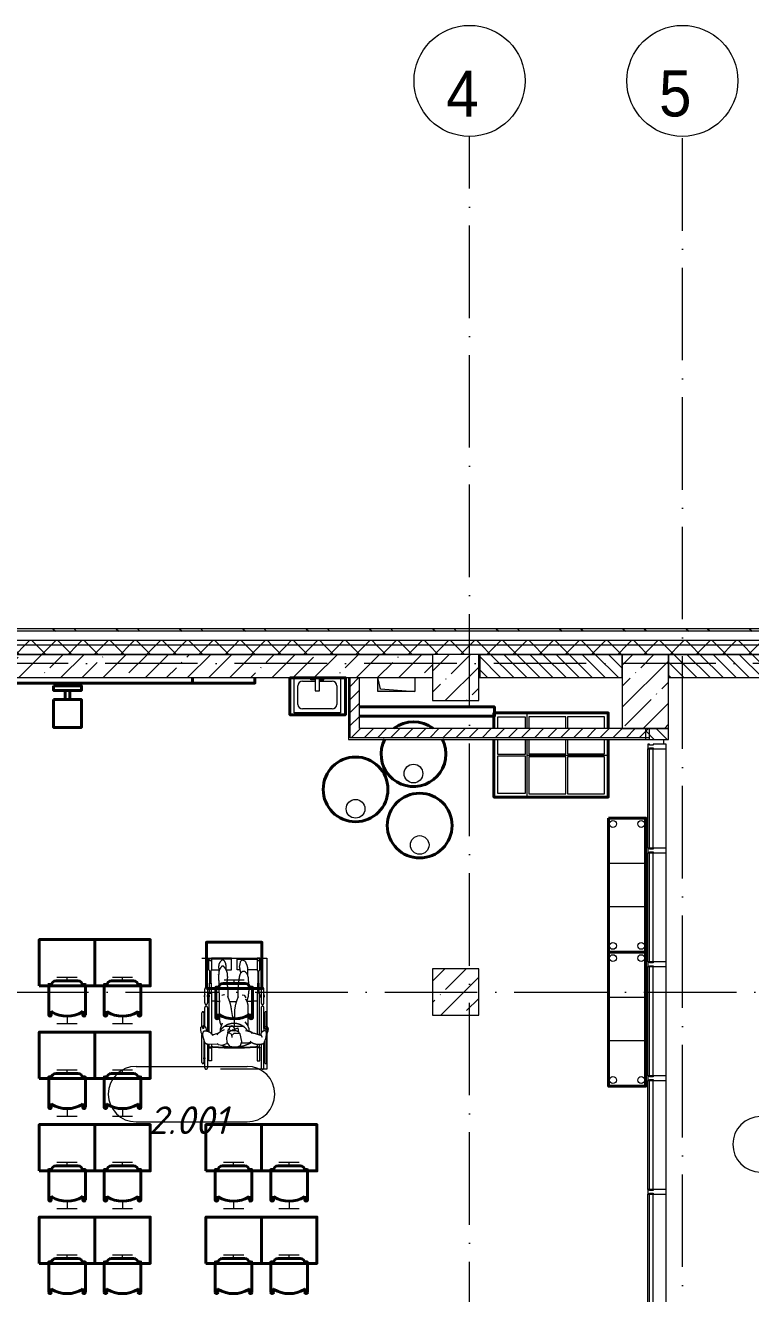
# Model space of a CAD drawing. Header units: millimetres. Extents: x -6467 to 105918, y -7090 to 92481.
# Drawn here: x 650 to 8488, y 78771 to 92481 of the extents above; entities that cross this region are included whole.
import ezdxf

# ---------------------------------------------------------------- set-up
doc = ezdxf.new("R2010")
doc.units = ezdxf.units.MM
for name, pattern in [('50_200_ШТРИХ_1Т_ш5_п1_п1_', [1400, 1000, -200, 0, -200]), ('IMPORT-ACAD_ISO02W100', [3000, 2400, -600]), ('IMPORT-ACAD_ISO03W100', [6000, 2400, -3600])]:
    doc.linetypes.add(name, pattern=pattern)
for name, color, linetype, lineweight, true_color in [('A-AREA-IDEN-1', 7, 'Continuous', 9, 0xaaaaaa), ('A-WALL-3', 7, 'Continuous', 5, 0x787878), ('I-WALL-1', 7, 'Continuous', 5, 0x787878), ('M-EQPM-1', 7, 'Continuous', 9, 0xaaaaaa), ('M-EQPM-2', 7, 'Continuous', 9, 0xe2e2e2), ('P-SANR-FIXT-1', 7, 'Continuous', 9, 0xaaaaaa), ('мебель 2 этаж-1', 7, 'Continuous', 40, 0xaaaaaa), ('Оси-1', 7, 'Continuous', 20, 0xaaaaaa), ('Оси-2', 7, 'Continuous', 9, 0xaaaaaa), ('Оси-3', 7, '50_200_ШТРИХ_1Т_ш5_п1_п1_', 9, 0xaaaaaa), ('ТХ_невидимый-1', 7, 'IMPORT-ACAD_ISO02W100', 20, 0xaaaaaa), ('ТХ_функционал-12', 7, 'IMPORT-ACAD_ISO03W100', 20, 0xaaaaaa), ('ТХ_функционал-14', 7, 'IMPORT-ACAD_ISO02W100', 20, 0xaaaaaa), ('ТХ_функционал-2', 7, 'Continuous', 40, 0xaaaaaa), ('ТХ_функционал-4', 7, 'Continuous', 20, 0xaaaaaa)]:
    doc.layers.add(name, color=color, linetype=linetype, lineweight=lineweight, true_color=true_color)
for name, color, linetype, lineweight in [('A-FLOR', 7, 'Continuous', 9), ('A-GLAZ-CWMG', 7, 'Continuous', 9), ('A-GLAZ-CWMG-1', 7, 'Continuous', 20), ('A-WALL', 7, 'Continuous', 5), ('A-WALL-FNSH-1', 7, 'Continuous', 5), ('I-WALL', 7, 'Continuous', 5), ('S-COLS', 7, 'Continuous', 9), ('S-COLS-1', 7, 'Continuous', 5)]:
    doc.layers.add(name, color=color, linetype=linetype, lineweight=lineweight)
doc.styles.add('Arial', font='arial.ttf', dxfattribs={"width": 0.9, "height": 500})
doc.styles.add('ISOCPEUR_I', font='isocpeui.ttf', dxfattribs={"height": 300})
pattern_1 = [(45, (0, 0), (-141.42136, 141.42136), []), (135, (0, 0), (-141.42136, -141.42136), [])]
pattern_2 = [(135, (0, 0), (-70.71068, -70.71068), [])]
pattern_3 = [(45, (0, 0), (-228.0985, 228.0985), []), (45, (228.1, 0), (-228.0985, 228.0985), [403.225, -80.645, 6.706, -73.939])]
pattern_4 = [(0, (0, 0), (406.4, 101.6), [6.706, -298.094, 6.706, -298.094, -1625.6]), (0, (0, 0), (406.4, 101.6), [-609.6, 6.706, -602.894, 6.706, -298.094, -711.2]), (0, (0, 0), (406.4, 101.6), [-1524, 6.706, -196.494, 6.706, -501.294]), (120, (152.4, 50.8), (-291.18818, 301.15272), [6.706, -298.094, 6.706, -298.094, -1625.6]), (120, (152.4, 50.8), (-291.18818, 301.15272), [-609.6, 6.706, -602.894, 6.706, -298.094, -711.2]), (120, (152.4, 50.8), (-291.18818, 301.15272), [-1524, 6.706, -196.494, 6.706, -501.294]), (240, (203.2, 254), (-115.21182, -402.75272), [6.706, -298.094, 6.706, -298.094, -1625.6]), (240, (203.2, 254), (-115.21182, -402.75272), [-609.6, 6.706, -602.894, 6.706, -298.094, -711.2]), (240, (203.2, 254), (-115.21182, -402.75272), [-1524, 6.706, -196.494, 6.706, -501.294])]
pattern_5 = [(45, (0, 0), (-70.71068, 70.71068), [])]

# ---------------------------------------------------------------- blocks, each defined once
blk = doc.blocks.new('BSC_Колонна _Прямоугольная - 500х500-V20-АИ_План этажа Радиаторы_2')
at = {"layer": 'S-COLS-1'}
h = blk.add_hatch(dxfattribs=at)
h.set_pattern_fill('FP_48', color=256, style=0, pattern_type=2)
h.set_pattern_definition([(45, (-5300, -85431.04), (-228.0985, 228.0985), []), (45, (-5071.9, -85431.04), (-228.0985, 228.0985), [403.225, -80.645, 6.706, -73.939])])
h.paths.add_polyline_path([(-250, -250), (250, -250), (250, 250), (-250, 250)])
for p, q in [((250, 250), (-250, 250)), ((-250, 250), (-250, -250)), ((250, -250), (250, 250)), ((-250, -250), (250, -250))]:
    blk.add_line(p, q, dxfattribs=at)
blk = doc.blocks.new('SND_2D_Раковина1 - 400х300-V25-АИ_План этажа Радиаторы_2')
at = {"layer": 'P-SANR-FIXT-1'}
for p, q in [((-250, -220), (-250, 160)), ((-70, 150), (-25, 150)), ((-70, 135), (-70, 150)), ((-25, 160), (-25, 15)), ((25, 15), (25, 160)), ((70, 150), (25, 150)), ((70, 135), (70, 150)), ((250, 160), (250, -220)), ((-210, -130), (-210, 70)), ((-160, 120), (-25, 120)), ((-25, 135), (-70, 135)), ((-25, 15), (25, 15)), ((25, 135), (70, 135)), ((25, 120), (160, 120)), ((210, 70), (210, -130)), ((250, -220), (-250, -220)), ((160, -180), (-160, -180))]:
    blk.add_line(p, q, dxfattribs=at)
for centre, start, end in [((-160, 70), 90, 180), ((160, 70), 0, 90), ((-160, -130), 180, 270), ((160, -130), 270, 0)]:
    blk.add_arc(centre, 50, start, end, dxfattribs=at)
blk = doc.blocks.new('Канал вертикальный прямоугольный - Шахта - значок проема-24087328-АИ_План этажа Радиаторы_2')
at = {"layer": 'M-EQPM-2'}
blk.add_hatch(color=256, dxfattribs=at).paths.add_polyline_path([(75, 200), (-75, 200), (-75, -200), (-47.5, 172.5)])
at = {"layer": 'M-EQPM-1'}
for p, q in [((-75, -200), (-75, 200)), ((-75, 200), (75, 200)), ((-47.5, 172.5), (-75, -200)), ((-47.5, 172.5), (75, 200)), ((75, 200), (75, -200)), ((75, -200), (-75, -200))]:
    blk.add_line(p, q, dxfattribs=at)
blk = doc.blocks.new('мебель 2 этаж-28800768-АИ_План этажа Радиаторы_2')
at = {"layer": 'ТХ_невидимый-1'}
for p, q in [((3253, 83906), (3472, 83906)), ((3363, 83867), (3363, 83906)), ((3853, 83906), (4072, 83906)), ((3963, 83867), (3963, 83906)), ((5060, 83877), (5278, 83877)), ((5169, 83838), (5169, 83877)), ((3253, 83406), (3472, 83406)), ((3363, 83486), (3363, 83406)), ((3853, 83406), (4072, 83406)), ((3963, 83486), (3963, 83406)), ((5060, 83377), (5278, 83377)), ((5169, 83457), (5169, 83377)), ((3253, 82906), (3472, 82906)), ((3363, 82867), (3363, 82906)), ((3853, 82906), (4072, 82906)), ((3963, 82867), (3963, 82906)), ((3253, 82406), (3472, 82406)), ((3363, 82486), (3363, 82406)), ((3853, 82406), (4072, 82406)), ((3963, 82486), (3963, 82406)), ((3253, 81906), (3472, 81906)), ((3363, 81867), (3363, 81906)), ((3853, 81906), (4072, 81906)), ((3963, 81867), (3963, 81906)), ((5053, 81906), (5272, 81906)), ((5163, 81867), (5163, 81906)), ((5653, 81906), (5872, 81906)), ((5763, 81867), (5763, 81906)), ((3363, 81486), (3363, 81406)), ((3963, 81486), (3963, 81406)), ((5163, 81486), (5163, 81406)), ((5763, 81486), (5763, 81406)), ((3253, 81406), (3472, 81406)), ((3853, 81406), (4072, 81406)), ((5053, 81406), (5272, 81406)), ((5653, 81406), (5872, 81406)), ((3253, 80906), (3472, 80906)), ((3363, 80867), (3363, 80906)), ((3853, 80906), (4072, 80906)), ((3963, 80867), (3963, 80906)), ((5053, 80906), (5272, 80906)), ((5163, 80867), (5163, 80906)), ((5653, 80906), (5872, 80906)), ((5763, 80867), (5763, 80906))]:
    blk.add_line(p, q, dxfattribs=at)
at = {"layer": 'ТХ_функционал-12'}
for p, q in [((5141, 84103), (4926, 84103)), ((5201, 84103), (5416, 84103)), ((5234, 84070), (5225, 84015)), ((5288, 84079), (5254, 84091)), ((5083, 83985), (5083, 84016)), ((5317, 83920), (5318, 83986)), ((4851, 83628), (4851, 83778)), ((4881, 83778), (4881, 83628)), ((5461, 83778), (5461, 83628)), ((5491, 83628), (5491, 83778)), ((4821, 83375), (4821, 83523)), ((4841, 83523), (4841, 83382)), ((4851, 83374), (4851, 83578)), ((4881, 83578), (4881, 83320)), ((5153, 83472), (5141, 83558)), ((5172, 83527), (5172, 83476)), ((5321, 83380), (5319, 83576)), ((5461, 83578), (5461, 83304)), ((5491, 83352), (5491, 83578)), ((5501, 83523), (5501, 83373)), ((5521, 83371), (5521, 83523)), ((4841, 83360), (4841, 83356)), ((4821, 82983), (4821, 83289)), ((4852, 83201), (4829, 83270)), ((4841, 83234), (4841, 82983)), ((5133, 83327), (5096, 83299)), ((5233, 83294), (5201, 83324)), ((5456, 83285), (5471, 83259)), ((5521, 82983), (5521, 83289)), ((4851, 82928), (4851, 83204)), ((4881, 83182), (4881, 82928)), ((4995, 83178), (4885, 83181)), ((5343, 83201), (5352, 83214)), ((5461, 83184), (5461, 82928)), ((5491, 82928), (5491, 83195)), ((5501, 83218), (5501, 82983))]:
    blk.add_line(p, q, dxfattribs=at)
at = {"layer": 'ТХ_функционал-12', "flags": 128}
for points in [[(4821, 84113), (5521, 84113), (5521, 82913), (4821, 82913)], [(4881, 83713), (4899, 83713), (4899, 83693), (4881, 83693)], [(5461, 83713), (5443, 83713), (5443, 83693), (5461, 83693)], [(4841, 83471), (4851, 83471), (4851, 83483), (4841, 83483)], [(5501, 83471), (5491, 83471), (5491, 83483), (5501, 83483)], [(4896, 83143), (4926, 83143), (4926, 83003), (4896, 83003), (4896, 83143), (4926, 83143), (4926, 83146), (4896, 83146)], [(5446, 83143), (5416, 83143), (5416, 83003), (5446, 83003), (5446, 83143), (5416, 83143), (5416, 83146), (5446, 83146)], [(4841, 83035), (4851, 83035), (4851, 83023), (4841, 83023)], [(5501, 83035), (5491, 83035), (5491, 83023), (5501, 83023)]]:
    blk.add_lwpolyline(points, close=True, dxfattribs=at)
for points in [[(4896, 83988), (4896, 84113), (4926, 84113), (4926, 83988), (5003, 83988)], [(5083, 83988), (5141, 83988), (5141, 84113), (4926, 84113)], [(5231, 83988), (5201, 83988), (5201, 84113), (5416, 84113)], [(5446, 83988), (5446, 84113), (5416, 84113), (5416, 83988), (5318, 83988)], [(4917, 83974), (4917, 83843), (4905, 83843), (4905, 83974)], [(5425, 83974), (5425, 83843), (5437, 83843), (5437, 83974)], [(4902, 83733), (4902, 83843), (4920, 83843), (4920, 83733)], [(5440, 83733), (5440, 83843), (5422, 83843), (5422, 83733)], [(4899, 83313), (4899, 83733), (4923, 83733), (4923, 83296)], [(5037, 83711), (5051, 83716), (5061, 83721), (5066, 83721)], [(5255, 83716), (5279, 83711), (5294, 83685)], [(5443, 83282), (5443, 83733), (5419, 83733), (5419, 83289)], [(4826, 83283), (4823, 83286), (4811, 83309), (4810, 83342), (4810, 83365), (4817, 83370), (4824, 83378), (4826, 83359), (4832, 83352), (4842, 83356), (4837, 83374), (4836, 83388), (4846, 83377), (4856, 83371), (4862, 83360), (4865, 83343), (4866, 83323)], [(5020, 83319), (5020, 83350), (5039, 83404), (5043, 83412)], [(5115, 83344), (5125, 83372), (5143, 83383), (5156, 83375), (5177, 83350), (5181, 83343)], [(5233, 83450), (5214, 83451), (5162, 83476), (5135, 83463)], [(5167, 83336), (5209, 83358), (5217, 83309)], [(5333, 83321), (5330, 83347), (5314, 83392), (5287, 83425)], [(5504, 83354), (5506, 83376), (5503, 83375), (5492, 83358), (5486, 83324)], [(4933, 83279), (4978, 83299), (4991, 83294)], [(4984, 83282), (4996, 83302), (5020, 83319), (5064, 83340)], [(5148, 83254), (5143, 83288), (5120, 83302), (5096, 83299), (5086, 83252), (5091, 83201), (5117, 83161), (5169, 83153), (5201, 83153), (5238, 83170), (5251, 83212), (5233, 83294), (5196, 83299), (5167, 83299), (5145, 83278)], [(5102, 83304), (5109, 83350), (5133, 83327)], [(5133, 83327), (5159, 83341), (5177, 83327)], [(5362, 83297), (5350, 83313), (5293, 83328)], [(4896, 83146), (4899, 83149), (4923, 83149), (4926, 83146)], [(4923, 83180), (4923, 83149), (4899, 83149), (4899, 83181)], [(5097, 83191), (5035, 83170), (4999, 83175), (4995, 83178), (4986, 83187)], [(5446, 83146), (5443, 83149), (5419, 83149), (5416, 83146)], [(5419, 83182), (5419, 83149), (5443, 83149), (5443, 83182)]]:
    blk.add_lwpolyline(points, dxfattribs=at)
at = {"layer": 'ТХ_функционал-12'}
for centre, radius, start, end in [((4911, 84103), 15, 180, 0), ((5043, 84033), 41.3, 147.8067, 184.1799), ((5181, 83953), 201, 137.4026, 149.4647), ((5051, 84063), 31.3, 84.5723, 125.3449), ((4958, 84006), 130, 21.0215, 42.9498), ((4837, 84016), 245, 360, 8.5658), ((5275, 84049), 46.4, 116.6953, 152.8517), ((4643, 83754), 723, 23.2244, 26.7594), ((5431, 84103), 15, 180, 0), ((4911, 83988), 15, 180, 0), ((6040, 84041), 1039, 180.5925, 183.9659), ((5110, 83945), 108, 135.0813, 184.0229), ((2430, 83756), 2578, 359.6062, 4.0229), ((5045, 84010), 16.7, 44.9187, 135.0813), ((4952, 83918), 147, 5.3846, 44.9187), ((4850, 83908), 249, 344.8799, 5.3846), ((5389, 83882), 167, 158.6804, 176.7395), ((6205, 84188), 994, 190.0055, 193.7086), ((5293, 83903), 72.2, 120.3612, 146.4343), ((5271, 83943), 26.6, 56.9524, 123.0476), ((5240, 83894), 84.7, 35.5136, 57.6909), ((5187, 83987), 131, 359.4275, 23.2244), ((5072, 83842), 258, 11.2714, 23.0623), ((5431, 83988), 15, 180, 0), ((4866, 83778), 15, 0, 180), ((4753, 83743), 352, 351.8829, 16.5254), ((6673, 83695), 1465, 172.2848, 180.4498), ((5235, 83765), 98.4, 20.2975, 39.4629), ((4905, 83850), 421, 355.0372, 5.7704), ((5136, 83770), 194, 349.2701, 8.5875), ((5476, 83778), 15, 0, 180), ((4871, 83703), 25, 143.1301, 216.8699), ((5171, 86723), 3080, 265.3819, 266.9758), ((6392, 83560), 1385, 176.7965, 184.7513), ((7260, 83723), 2252, 179.6062, 182.183), ((4617, 83482), 529, 8.2402, 23.5284), ((5171, 86723), 3080, 269.0595, 270.4054), ((5623, 83505), 452, 155.0218, 177.3045), ((5188, 83591), 132, 353.3673, 36.2665), ((5126, 83737), 200, 334.1098, 359.1001), ((5171, 86723), 3080, 272.5472, 274.6181), ((5471, 83703), 25, 323.1301, 36.8699), ((4831, 83523), 10, 0, 180), ((4866, 83628), 15, 180, 0), ((4866, 83578), 15, 0, 180), ((5476, 83628), 15, 180, 0), ((5476, 83578), 15, 0, 180), ((5511, 83523), 10, 0, 180), ((5122, 83444), 110, 179.3648, 214.3703), ((5166, 83229), 178, 31.4, 145.2574), ((5512, 83346), 27.2, 1.7955, 81.4664), ((6630, 83568), 1131, 189.9732, 191.171), ((4879, 83287), 52.4, 154.0695, 198.7179), ((4857, 83297), 28.5, 101.6436, 154.0695), ((4849, 83216), 109, 52.3834, 88.7655), ((4954, 83336), 50.8, 221.4586, 262.7123), ((5153, 83017), 311, 81.2243, 93.8611), ((5316, 83237), 84.7, 50.4062, 88.9675), ((5208, 82578), 742, 70.0133, 77.3902), ((5499, 83283), 43.1, 68.3912, 177.0322), ((5202, 83331), 320, 334.3055, 348.4904), ((5515, 83354), 10.8, 179.6604, 218.652), ((5539, 83373), 42, 218.652, 224.8531), ((5511, 83346), 3.2, 224.8531, 4.305), ((5390, 83293), 128, 348.4904, 13.5778), ((5518, 83347), 3.54, 50.3992, 184.305), ((5384, 83363), 156, 328.7708, 353.8517), ((4899, 83241), 61.5, 220.1433, 256.9111), ((5171, 86228), 3080, 265.3819, 274.6181), ((5171, 86223), 3080, 265.3819, 274.6181), ((5159, 83568), 417, 252.5326, 298.6784), ((5285, 83521), 325, 264.0911, 280.2705), ((5434, 83328), 147, 239.1697, 292.3353), ((4831, 82983), 10, 180, 0), ((5511, 82983), 10, 180, 0), ((4866, 82928), 15, 180, 0), ((5476, 82928), 15, 180, 0)]:
    blk.add_arc(centre, radius, start, end, dxfattribs=at)
at = {"layer": 'ТХ_функционал-14'}
for p, q in [((8016, 86476), (8016, 86316)), ((8753, 86322), (8753, 86476)), ((9173, 86322), (9173, 86476))]:
    blk.add_line(p, q, dxfattribs=at)
at = {"layer": 'ТХ_функционал-14', "flags": 128}
for points in [[(8316, 86596), (8316, 86716), (8016, 86716), (8016, 86596)], [(8753, 86596), (8753, 86722), (8353, 86722), (8353, 86596)], [(9173, 86596), (9173, 86722), (8773, 86722), (8773, 86596)], [(8016, 86316), (8316, 86316), (8316, 86476)], [(8353, 86476), (8353, 86322), (8753, 86322)], [(8773, 86476), (8773, 86322), (9173, 86322)]]:
    blk.add_lwpolyline(points, dxfattribs=at)
for points in [[(8016, 85896), (8316, 85896), (8316, 86296), (8016, 86296)], [(8753, 85890), (8753, 86290), (8353, 86290), (8353, 85890)], [(9173, 85890), (9173, 86290), (8773, 86290), (8773, 85890)]]:
    blk.add_lwpolyline(points, close=True, dxfattribs=at)
at = {"layer": 'ТХ_функционал-2'}
for p, q in [((4718, 87146), (4718, 87086)), ((7976, 86596), (7976, 86763)), ((3165, 83500), (3165, 83826)), ((3167, 83829), (3190, 83829)), ((3193, 83826), (3193, 83816)), ((3244, 83867), (3481, 83867)), ((3533, 83816), (3533, 83826)), ((3535, 83829), (3558, 83829)), ((3561, 83826), (3561, 83500)), ((3765, 83500), (3765, 83826)), ((3767, 83829), (3790, 83829)), ((3793, 83826), (3793, 83816)), ((3844, 83867), (4081, 83867)), ((4133, 83816), (4133, 83826)), ((4135, 83829), (4158, 83829)), ((4161, 83826), (4161, 83500)), ((4971, 83471), (4971, 83797)), ((4973, 83800), (4997, 83800)), ((4999, 83797), (4999, 83787)), ((5050, 83838), (5288, 83838)), ((5339, 83787), (5339, 83797)), ((5342, 83800), (5365, 83800)), ((5367, 83797), (5367, 83471)), ((3193, 83540), (3193, 83500)), ((3533, 83500), (3533, 83540)), ((3793, 83540), (3793, 83500)), ((4133, 83500), (4133, 83540)), ((4999, 83511), (4999, 83471)), ((5339, 83471), (5339, 83511)), ((3165, 82500), (3165, 82826)), ((3167, 82829), (3190, 82829)), ((3193, 82826), (3193, 82816)), ((3244, 82867), (3481, 82867)), ((3533, 82816), (3533, 82826)), ((3535, 82829), (3558, 82829)), ((3561, 82826), (3561, 82500)), ((3765, 82500), (3765, 82826)), ((3767, 82829), (3790, 82829)), ((3793, 82826), (3793, 82816)), ((3844, 82867), (4081, 82867)), ((4133, 82816), (4133, 82826)), ((4135, 82829), (4158, 82829)), ((4161, 82826), (4161, 82500)), ((3193, 82540), (3193, 82500)), ((3533, 82500), (3533, 82540)), ((3793, 82540), (3793, 82500)), ((4133, 82500), (4133, 82540)), ((3244, 81867), (3481, 81867)), ((3844, 81867), (4081, 81867)), ((5044, 81867), (5281, 81867)), ((5644, 81867), (5881, 81867)), ((3165, 81500), (3165, 81826)), ((3167, 81829), (3190, 81829)), ((3193, 81826), (3193, 81816)), ((3533, 81816), (3533, 81826)), ((3535, 81829), (3558, 81829)), ((3561, 81826), (3561, 81500)), ((3765, 81500), (3765, 81826)), ((3767, 81829), (3790, 81829)), ((3793, 81826), (3793, 81816)), ((4133, 81816), (4133, 81826)), ((4135, 81829), (4158, 81829)), ((4161, 81826), (4161, 81500)), ((4965, 81500), (4965, 81826)), ((4967, 81829), (4990, 81829)), ((4993, 81826), (4993, 81816)), ((5333, 81816), (5333, 81826)), ((5335, 81829), (5358, 81829)), ((5361, 81826), (5361, 81500)), ((5565, 81500), (5565, 81826)), ((5567, 81829), (5590, 81829)), ((5593, 81826), (5593, 81816)), ((5933, 81816), (5933, 81826)), ((5935, 81829), (5958, 81829)), ((5961, 81826), (5961, 81500)), ((3193, 81540), (3193, 81500)), ((3533, 81500), (3533, 81540)), ((3793, 81540), (3793, 81500)), ((4133, 81500), (4133, 81540)), ((4993, 81540), (4993, 81500)), ((5333, 81500), (5333, 81540)), ((5593, 81540), (5593, 81500)), ((5933, 81500), (5933, 81540)), ((3165, 80500), (3165, 80826)), ((3167, 80829), (3190, 80829)), ((3193, 80826), (3193, 80816)), ((3244, 80867), (3481, 80867)), ((3533, 80816), (3533, 80826)), ((3535, 80829), (3558, 80829)), ((3561, 80826), (3561, 80500)), ((3765, 80500), (3765, 80826)), ((3767, 80829), (3790, 80829)), ((3793, 80826), (3793, 80816)), ((3844, 80867), (4081, 80867)), ((4133, 80816), (4133, 80826)), ((4135, 80829), (4158, 80829)), ((4161, 80826), (4161, 80500)), ((4965, 80500), (4965, 80826)), ((4967, 80829), (4990, 80829)), ((4993, 80826), (4993, 80816)), ((5044, 80867), (5281, 80867)), ((5333, 80816), (5333, 80826)), ((5335, 80829), (5358, 80829)), ((5361, 80826), (5361, 80500)), ((5565, 80500), (5565, 80826)), ((5567, 80829), (5590, 80829)), ((5593, 80826), (5593, 80816)), ((5644, 80867), (5881, 80867)), ((5933, 80816), (5933, 80826)), ((5935, 80829), (5958, 80829)), ((5961, 80826), (5961, 80500)), ((3193, 80540), (3193, 80500)), ((3533, 80500), (3533, 80540)), ((3793, 80540), (3793, 80500)), ((4133, 80500), (4133, 80540)), ((4993, 80540), (4993, 80500)), ((5333, 80500), (5333, 80540)), ((5593, 80540), (5593, 80500)), ((5933, 80500), (5933, 80540))]:
    blk.add_line(p, q, dxfattribs=at)
at = {"layer": 'ТХ_функционал-2', "flags": 128}
for points in [[(1343, 87146), (1343, 87086), (2018, 87086), (4718, 87086), (5393, 87086), (5393, 87146)], [(6523, 86828), (7981, 86828), (7981, 86728), (6523, 86728)], [(7976, 86763), (9211, 86763), (9211, 86596)], [(9211, 86476), (9211, 85853), (7976, 85853), (7976, 86476)]]:
    blk.add_lwpolyline(points, dxfattribs=at)
for points in [[(4718, 87146), (4718, 87086)], [(5772, 87143), (5772, 86743), (6372, 86743), (6372, 87143)], [(3218, 87057), (3518, 87057), (3518, 87007), (3218, 87007)], [(3343, 87007), (3393, 87007), (3393, 86907), (3343, 86907)], [(3218, 86907), (3518, 86907), (3518, 86607), (3218, 86607)], [(9216, 85627), (9216, 84177), (9616, 84177), (9616, 85627)], [(3063, 83813), (3663, 83813), (3663, 84313), (3063, 84313)], [(3663, 83813), (4263, 83813), (4263, 84313), (3663, 84313)], [(4869, 83784), (5469, 83784), (5469, 84284), (4869, 84284)], [(9216, 84177), (9216, 82727), (9616, 82727), (9616, 84177)], [(3063, 82813), (3663, 82813), (3663, 83313), (3063, 83313)], [(3663, 82813), (4263, 82813), (4263, 83313), (3663, 83313)], [(3063, 81813), (3663, 81813), (3663, 82313), (3063, 82313)], [(3663, 81813), (4263, 81813), (4263, 82313), (3663, 82313)], [(4863, 81813), (5463, 81813), (5463, 82313), (4863, 82313)], [(5463, 81813), (6063, 81813), (6063, 82313), (5463, 82313)], [(3063, 80813), (3663, 80813), (3663, 81313), (3063, 81313)], [(3663, 80813), (4263, 80813), (4263, 81313), (3663, 81313)], [(4863, 80813), (5463, 80813), (5463, 81313), (4863, 81313)], [(5463, 80813), (6063, 80813), (6063, 81313), (5463, 81313)]]:
    blk.add_lwpolyline(points, close=True, dxfattribs=at)
at = {"layer": 'ТХ_функционал-2'}
for centre in [(6481, 85937), (7174, 85546)]:
    blk.add_circle(centre, 350, dxfattribs=at)
for centre, radius, start, end in [((7107, 86318), 350, 52.866, 127.134), ((7107, 86318), 350, 152.7533, 0), ((7107, 86318), 350, 360, 27.2467), ((3167, 83826), 2.56, 90, 180), ((3190, 83826), 2.56, 0, 90), ((3244, 83816), 51.3, 90, 180), ((3481, 83816), 51.3, 0, 90), ((3535, 83826), 2.56, 90, 180), ((3558, 83826), 2.56, 0, 90), ((3767, 83826), 2.56, 90, 180), ((3790, 83826), 2.56, 0, 90), ((3844, 83816), 51.3, 90, 180), ((4081, 83816), 51.3, 0, 90), ((4135, 83826), 2.56, 90, 180), ((4158, 83826), 2.56, 0, 90), ((4973, 83797), 2.56, 90, 180), ((4997, 83797), 2.56, 0, 90), ((5050, 83787), 51.3, 90, 180), ((5288, 83787), 51.3, 0, 90), ((5342, 83797), 2.56, 90, 180), ((5365, 83797), 2.56, 0, 90), ((3179, 83500), 14.1, 180, 360), ((3201, 83540), 8.55, 180, 238.0683), ((3363, 83807), 321, 238.8863, 301.1137), ((3524, 83540), 8.55, 301.9317, 0), ((3547, 83500), 14.1, 180, 0), ((3779, 83500), 14.1, 180, 360), ((3801, 83540), 8.55, 180, 238.0683), ((3963, 83807), 321, 238.8863, 301.1137), ((4124, 83540), 8.55, 301.9317, 0), ((4147, 83500), 14.1, 180, 0), ((5008, 83511), 8.55, 180, 238.0683), ((5169, 83778), 321, 238.8863, 301.1137), ((5330, 83511), 8.55, 301.9317, 0), ((4985, 83471), 14.1, 180, 0), ((5353, 83471), 14.1, 180, 360), ((3167, 82826), 2.56, 90, 180), ((3190, 82826), 2.56, 0, 90), ((3244, 82816), 51.3, 90, 180), ((3481, 82816), 51.3, 0, 90), ((3535, 82826), 2.56, 90, 180), ((3558, 82826), 2.56, 0, 90), ((3767, 82826), 2.56, 90, 180), ((3790, 82826), 2.56, 0, 90), ((3844, 82816), 51.3, 90, 180), ((4081, 82816), 51.3, 0, 90), ((4135, 82826), 2.56, 90, 180), ((4158, 82826), 2.56, 0, 90), ((3201, 82540), 8.55, 180, 238.0683), ((3524, 82540), 8.55, 301.9317, 0), ((3801, 82540), 8.55, 180, 238.0683), ((4124, 82540), 8.55, 301.9317, 0), ((3179, 82500), 14.1, 180, 0), ((3363, 82807), 321, 238.8863, 301.1137), ((3547, 82500), 14.1, 180, 360), ((3779, 82500), 14.1, 180, 0), ((3963, 82807), 321, 238.8863, 301.1137), ((4147, 82500), 14.1, 180, 360), ((3244, 81816), 51.3, 90, 180), ((3481, 81816), 51.3, 0, 90), ((3844, 81816), 51.3, 90, 180), ((4081, 81816), 51.3, 0, 90), ((5044, 81816), 51.3, 90, 180), ((5281, 81816), 51.3, 0, 90), ((5644, 81816), 51.3, 90, 180), ((5881, 81816), 51.3, 0, 90), ((3167, 81826), 2.56, 90, 180), ((3190, 81826), 2.56, 0, 90), ((3535, 81826), 2.56, 90, 180), ((3558, 81826), 2.56, 0, 90), ((3767, 81826), 2.56, 90, 180), ((3790, 81826), 2.56, 0, 90), ((4135, 81826), 2.56, 90, 180), ((4158, 81826), 2.56, 0, 90), ((4967, 81826), 2.56, 90, 180), ((4990, 81826), 2.56, 0, 90), ((5335, 81826), 2.56, 90, 180), ((5358, 81826), 2.56, 0, 90), ((5567, 81826), 2.56, 90, 180), ((5590, 81826), 2.56, 0, 90), ((5935, 81826), 2.56, 90, 180), ((5958, 81826), 2.56, 0, 90), ((3179, 81500), 14.1, 180, 360), ((3201, 81540), 8.55, 180, 238.0683), ((3363, 81807), 321, 238.8863, 301.1137), ((3524, 81540), 8.55, 301.9317, 0), ((3547, 81500), 14.1, 180, 0), ((3779, 81500), 14.1, 180, 360), ((3801, 81540), 8.55, 180, 238.0683), ((3963, 81807), 321, 238.8863, 301.1137), ((4124, 81540), 8.55, 301.9317, 0), ((4147, 81500), 14.1, 180, 0), ((4979, 81500), 14.1, 180, 0), ((5001, 81540), 8.55, 180, 238.0683), ((5163, 81807), 321, 238.8863, 301.1137), ((5324, 81540), 8.55, 301.9317, 0), ((5347, 81500), 14.1, 180, 360), ((5579, 81500), 14.1, 180, 0), ((5601, 81540), 8.55, 180, 238.0683), ((5763, 81807), 321, 238.8863, 301.1137), ((5924, 81540), 8.55, 301.9317, 0), ((5947, 81500), 14.1, 180, 360), ((3167, 80826), 2.56, 90, 180), ((3190, 80826), 2.56, 0, 90), ((3244, 80816), 51.3, 90, 180), ((3481, 80816), 51.3, 0, 90), ((3535, 80826), 2.56, 90, 180), ((3558, 80826), 2.56, 0, 90), ((3767, 80826), 2.56, 90, 180), ((3790, 80826), 2.56, 0, 90), ((3844, 80816), 51.3, 90, 180), ((4081, 80816), 51.3, 0, 90), ((4135, 80826), 2.56, 90, 180), ((4158, 80826), 2.56, 0, 90), ((4967, 80826), 2.56, 90, 180), ((4990, 80826), 2.56, 0, 90), ((5044, 80816), 51.3, 90, 180), ((5281, 80816), 51.3, 0, 90), ((5335, 80826), 2.56, 90, 180), ((5358, 80826), 2.56, 0, 90), ((5567, 80826), 2.56, 90, 180), ((5590, 80826), 2.56, 0, 90), ((5644, 80816), 51.3, 90, 180), ((5881, 80816), 51.3, 0, 90), ((5935, 80826), 2.56, 90, 180), ((5958, 80826), 2.56, 0, 90), ((3179, 80500), 14.1, 180, 0), ((3201, 80540), 8.55, 180, 238.0683), ((3363, 80807), 321, 238.8863, 301.1137), ((3524, 80540), 8.55, 301.9317, 0), ((3547, 80500), 14.1, 180, 360), ((3779, 80500), 14.1, 180, 0), ((3801, 80540), 8.55, 180, 238.0683), ((3963, 80807), 321, 238.8863, 301.1137), ((4124, 80540), 8.55, 301.9317, 0), ((4147, 80500), 14.1, 180, 360), ((4979, 80500), 14.1, 180, 360), ((5001, 80540), 8.55, 180, 238.0683), ((5163, 80807), 321, 238.8863, 301.1137), ((5324, 80540), 8.55, 301.9317, 0), ((5347, 80500), 14.1, 180, 0), ((5579, 80500), 14.1, 180, 360), ((5601, 80540), 8.55, 180, 238.0683), ((5763, 80807), 321, 238.8863, 301.1137), ((5924, 80540), 8.55, 301.9317, 0), ((5947, 80500), 14.1, 180, 0)]:
    blk.add_arc(centre, radius, start, end, dxfattribs=at)
at = {"layer": 'ТХ_функционал-4'}
for p, q in [((8333, 86763), (8333, 86596)), ((8333, 86476), (8333, 85853)), ((8333, 86307), (9211, 86307)), ((9616, 85137), (9216, 85137)), ((9616, 84668), (9216, 84668)), ((9616, 83687), (9216, 83687)), ((9616, 83218), (9216, 83218))]:
    blk.add_line(p, q, dxfattribs=at)
for centre, radius in [((7107, 86108), 101), ((6481, 85727), 101), ((9263, 85563), 37), ((9568, 85563), 37), ((7174, 85336), 101), ((9263, 84245), 37), ((9568, 84245), 37), ((9263, 84113), 37), ((9568, 84113), 37), ((9263, 82795), 37), ((9568, 82795), 37)]:
    blk.add_circle(centre, radius, dxfattribs=at)
blk = doc.blocks.new('Прямоугольный импост - Импост структурный с накладкой - 180мм-29769736-АИ_План этажа Радиаторы_2')
at = {"layer": 'A-GLAZ-CWMG'}
for p, q in [((7378, 82356), (7378, 83536)), ((7395, 83536), (7435, 83536)), ((7395, 82356), (7395, 83536)), ((7435, 82356), (7435, 83536)), ((7575, 82356), (7575, 83536)), ((7435, 82356), (7395, 82356))]:
    blk.add_line(p, q, dxfattribs=at)
blk = doc.blocks.new('Прямоугольный импост - Импост структурный с накладкой - 180мм-20786475-АИ_План этажа Радиаторы_2')
at = {"layer": 'A-GLAZ-CWMG-1'}
for p, q in [((-25, 0), (-25, 17)), ((-25, 17), (25, 17)), ((-15, 0), (-25, 0)), ((-15, -40), (-15, 0)), ((25, 0), (15, 0)), ((15, 0), (15, -40)), ((25, 17), (25, 0)), ((-25, -180), (-25, -40)), ((-25, -40), (-15, -40)), ((15, -40), (25, -40)), ((25, -40), (25, -180)), ((25, -180), (-25, -180))]:
    blk.add_line(p, q, dxfattribs=at)
blk = doc.blocks.new('Прямоугольный импост - Импост структурный с накладкой - 180мм-22600704-АИ_План этажа Радиаторы_2')
at = {"layer": 'A-GLAZ-CWMG'}
for p, q in [((7378, 83586), (7378, 84661)), ((7395, 84661), (7435, 84661)), ((7395, 83586), (7395, 84661)), ((7435, 83586), (7435, 84661)), ((7575, 83586), (7575, 84661)), ((7435, 83586), (7395, 83586))]:
    blk.add_line(p, q, dxfattribs=at)
blk = doc.blocks.new('Ось сетки - Круг_Ø6_00__ISO-2_5_0_9K_-17386508-АИ_План этажа Радиаторы_2')
at = {"layer": 'Оси-1'}
blk.add_circle((0, 0), 3, dxfattribs=at)
blk = doc.blocks.new('AAR_СКБ_Марка_помещения_1_5 ммп - Номер-27962133-АИ_План этажа Радиаторы_2')
at = {"layer": 'A-AREA-IDEN-1'}
for p, q in [((-2.987, 3), (3.013, 3)), ((-2.987, 0), (3.013, 0))]:
    blk.add_line(p, q, dxfattribs=at)
for centre, start, end in [((-2.987, 1.5), 90, 270), ((3.013, 1.5), 270, 90)]:
    blk.add_arc(centre, 1.5, start, end, dxfattribs=at)

msp = doc.modelspace()

# ---------------------------------------------------------------- hatches: boundary and pattern name
at = {"layer": 'A-WALL'}
h = msp.add_hatch(dxfattribs=at)
h.set_pattern_fill('FP_125', color=256, style=0, pattern_type=2)
h.set_pattern_definition(pattern_1)
h.paths.add_polyline_path([(20562, 85781), (21169, 85781), (21169, 85831), (20562, 85831)])
h.paths.add_polyline_path([(9602, 85781), (9602, 85831), (-2550, 85831), (-2550, 85781), (9472, 85781)])
h = msp.add_hatch(dxfattribs=at)
h.set_pattern_fill('FP_125', color=256, style=0, pattern_type=2)
h.set_pattern_definition(pattern_1)
h.paths.add_polyline_path([(21169, 85681), (21169, 85781), (20562, 85781), (20562, 85681), (21099, 85681)])
h.paths.add_polyline_path([(9602, 85681), (9602, 85781), (-2450, 85781), (-2450, 85681), (9472, 85681)])
h = msp.add_hatch(dxfattribs=at)
h.set_pattern_fill('FP_1', color=256, style=0, pattern_type=2)
h.set_pattern_definition(pattern_3)
h.paths.add_polyline_path([(5550, 85431), (5560, 85431), (5560, 85681), (5550, 85681)])
h.paths.add_polyline_path([(5050, 85431), (5050, 85681), (-1950, 85681), (-1950, 85431), (4488, 85431)])
at = {"layer": 'A-WALL-3'}
h = msp.add_hatch(dxfattribs=at)
h.set_pattern_fill('FP_124', color=256, style=0, pattern_type=2)
h.set_pattern_definition([(135, (0, 0), (-342.1478, -342.1478), []), (135, (228.1, 0), (-342.1478, -342.1478), [])])
h.paths.add_polyline_path([(21169, 85931), (21169, 85958), (20562, 85958), (20562, 85931), (21099, 85931)])
h.paths.add_polyline_path([(9472, 85931), (9602, 85931), (9602, 85958), (-2700, 85958), (-2700, 85931), (7811, 85931)])
at = {"layer": 'I-WALL'}
h = msp.add_hatch(dxfattribs=at)
h.set_pattern_fill('FP_2', color=256, style=0, pattern_type=2)
h.set_pattern_definition(pattern_2)
h.paths.add_polyline_path([(21099, 85431), (23000, 85431), (23000, 85681), (20562, 85681), (20562, 85431)])
h.paths.add_polyline_path([(9400, 85431), (9400, 85681), (5560, 85681), (5560, 85431), (7100, 85431), (7100, 85681), (7600, 85681), (7600, 85431), (7811, 85431)])
h = msp.add_hatch(dxfattribs=at)
h.set_pattern_fill('FP_4', color=256, style=0, pattern_type=2)
h.set_pattern_definition(pattern_5)
h.paths.add_polyline_path([(4260, 84781), (4260, 85431), (4160, 85431), (4160, 84781)])
h = msp.add_hatch(dxfattribs=at)
h.set_pattern_fill('FP_4', color=256, style=0, pattern_type=2)
h.set_pattern_definition(pattern_5)
h.paths.add_polyline_path([(7395, 84781), (7395, 84881), (4260, 84881), (4260, 84781), (6150, 84781)])
h = msp.add_hatch(dxfattribs=at)
h.set_pattern_fill('FP_2', color=256, style=0, pattern_type=2)
h.set_pattern_definition(pattern_2)
h.paths.add_polyline_path([(7600, 84761), (7600, 84881), (7350, 84881), (7350, 84761)])
at = {"layer": 'I-WALL-1'}
h = msp.add_hatch(dxfattribs=at)
h.set_pattern_fill('FP_3', color=256, style=0, pattern_type=2)
h.set_pattern_definition(pattern_4)
h.paths.add_polyline_path([(4160, 84761), (4160, 85431), (4140, 85431), (4140, 84761)])
h = msp.add_hatch(dxfattribs=at)
h.set_pattern_fill('FP_3', color=256, style=0, pattern_type=2)
h.set_pattern_definition(pattern_4)
h.paths.add_polyline_path([(7395, 84761), (7395, 84781), (4160, 84781), (4160, 84761), (6150, 84761)])
at = {"layer": 'S-COLS-1'}
h = msp.add_hatch(dxfattribs=at)
h.set_pattern_fill('FP_1', color=256, style=0, pattern_type=2)
h.set_pattern_definition(pattern_3)
h.paths.add_polyline_path([(7600, 84881), (7600, 85681), (7100, 85681), (7100, 84881)])
h = msp.add_hatch(dxfattribs=at)
h.set_pattern_fill('FP_1', color=256, style=0, pattern_type=2)
h.set_pattern_definition(pattern_3)
h.paths.add_polyline_path([(5550, 81781), (5550, 82281), (5050, 82281), (5050, 81781)])

# ---------------------------------------------------------------- linework, layer by layer
at = {"layer": 'A-FLOR'}
msp.add_line((7550, 84711), (7550, 84761), dxfattribs=at)
at = {"layer": 'A-WALL'}
for p, q in [((9602, 85931), (-2700, 85931)), ((9602, 85831), (-2600, 85831)), ((9602, 85781), (-2550, 85781)), ((5050, 85681), (-1950, 85681)), ((9400, 85681), (5550, 85681)), ((5560, 85681), (5560, 85431)), ((7100, 85431), (7100, 85681)), ((7100, 85681), (7600, 85681)), ((7600, 85681), (7600, 85431)), ((-1950, 85431), (5050, 85431)), ((4160, 84781), (4160, 85431)), ((5550, 85431), (7100, 85431)), ((7600, 85431), (9400, 85431)), ((7350, 84881), (7350, 84761)), ((7600, 84881), (7350, 84881)), ((7600, 84761), (7600, 84881)), ((7395, 84781), (4160, 84781)), ((7350, 84761), (7600, 84761))]:
    msp.add_line(p, q, dxfattribs=at)
at = {"layer": 'A-WALL-FNSH-1'}
for p, q in [((9602, 85958), (-2727, 85958)), ((-1950, 85681), (5050, 85681)), ((5550, 85681), (9602, 85681)), ((4140, 85431), (4140, 84761)), ((4260, 84881), (4260, 85431)), ((7395, 84881), (4260, 84881)), ((7395, 84761), (7395, 84881)), ((4140, 84761), (7395, 84761))]:
    msp.add_line(p, q, dxfattribs=at)
at = {"layer": 'S-COLS'}
for p, q in [((7600, 85681), (7100, 85681)), ((7100, 85681), (7100, 85431)), ((7600, 85431), (7600, 85681))]:
    msp.add_line(p, q, dxfattribs=at)
at = {"layer": 'S-COLS-1'}
for p, q in [((7100, 85431), (7100, 84881)), ((7600, 84881), (7600, 85431)), ((7100, 84881), (7600, 84881)), ((5550, 82281), (5050, 82281)), ((5050, 82281), (5050, 81781)), ((5550, 81781), (5550, 82281)), ((5050, 81781), (5550, 81781))]:
    msp.add_line(p, q, dxfattribs=at)
at = {"layer": 'Оси-3'}
for p, q in [((5450, -5890), (5450, 91281)), ((7750, 52458), (7750, 91281)), ((104718, 85581), (-5267, 85581)), ((-5267, 82031), (104718, 82031))]:
    msp.add_line(p, q, dxfattribs=at)

# ---------------------------------------------------------------- block references
at = {"layer": 'A-AREA-IDEN-1', "xscale": 199.9999999999999, "yscale": 199.9999999999999, "zscale": 199.9999999999999}
for p in [(2443, 80628), (9192, 80085)]:
    msp.add_blockref('AAR_СКБ_Марка_помещения_1_5 ммп - Номер-27962133-АИ_План этажа Радиаторы_2', p, dxfattribs=at)
at = {"layer": 'A-GLAZ-CWMG', "extrusion": (0, 0, -1), "rotation": 270.0000000000001}
for p in [(-7395, 84686), (-7395, 83561), (-7395, 82331), (-7395, 81101), (-7395, 79871)]:
    msp.add_blockref('Прямоугольный импост - Импост структурный с накладкой - 180мм-20786475-АИ_План этажа Радиаторы_2', p, dxfattribs=at)
at = {"layer": 'A-GLAZ-CWMG'}
for name, p in [('Прямоугольный импост - Импост структурный с накладкой - 180мм-22600704-АИ_План этажа Радиаторы_2', (0, 0)), ('Прямоугольный импост - Импост структурный с накладкой - 180мм-29769736-АИ_План этажа Радиаторы_2', (0, 0)), ('Прямоугольный импост - Импост структурный с накладкой - 180мм-29769736-АИ_План этажа Радиаторы_2', (0, -1230)), ('Прямоугольный импост - Импост структурный с накладкой - 180мм-29769736-АИ_План этажа Радиаторы_2', (0, -2460)), ('Прямоугольный импост - Импост структурный с накладкой - 180мм-29769736-АИ_План этажа Радиаторы_2', (0, -3690))]:
    msp.add_blockref(name, p, dxfattribs=at)
at = {"layer": 'M-EQPM-1', "rotation": 89.99999999999908}
msp.add_blockref('Канал вертикальный прямоугольный - Шахта - значок проема-24087328-АИ_План этажа Радиаторы_2', (4660, 85356), dxfattribs=at)
at = {"layer": 'P-SANR-FIXT-1'}
msp.add_blockref('SND_2D_Раковина1 - 400х300-V25-АИ_План этажа Радиаторы_2', (3805, 85271), dxfattribs=at)
at = {"layer": 'S-COLS'}
msp.add_blockref('BSC_Колонна _Прямоугольная - 500х500-V20-АИ_План этажа Радиаторы_2', (5300, 85431), dxfattribs=at)
at = {"layer": 'мебель 2 этаж-1'}
msp.add_blockref('мебель 2 этаж-28800768-АИ_План этажа Радиаторы_2', (-2263, -1715), dxfattribs=at)
at = {"layer": 'Оси-1', "xscale": 199.9999999999999, "yscale": 199.9999999999999, "zscale": 199.9999999999999}
for p in [(5450, 91881), (7750, 91881)]:
    msp.add_blockref('Ось сетки - Круг_Ø6_00__ISO-2_5_0_9K_-17386508-АИ_План этажа Радиаторы_2', p, dxfattribs=at)

# ---------------------------------------------------------------- texts
at = {"layer": 'A-AREA-IDEN-1', "insert": (2407, 80496), "char_height": 300, "width": 900, "attachment_point": 8, "line_spacing_factor": 1.139951, "style": 'ISOCPEUR_I'}
msp.add_mtext('\\pt2540.001,5079.999,7620,10160.001,12699.999,15240,17780.001,20319.999,22860,25400.001,27939.999,30480,33020.001,35559.999,38100,40640.001,43179.999,45720,48260.001,50799.999,53340,55880.001,58419.999,60960,63500.001,66039.999,68580,71120.001,73659.999,76200,78740.001,81279.999;2.001', dxfattribs=at)
at = {"layer": 'Оси-2', "char_height": 500, "width": 358.2, "attachment_point": 5, "line_spacing_factor": 0.936439, "style": 'Arial'}
for s, insert in [('\\pt2286,4572,6858,9144,11430,13716,16002,18288,20574,22860,25146,27432,29718,32004,34290,36576,38862,41148,43434,45720,48006,50292,52578,54864,57150,59436,61722,64008,66294,68580,70866,73152;5', (7673, 91743)), ('\\pt2286,4572,6858,9144,11430,13716,16002,18288,20574,22860,25146,27432,29718,32004,34290,36576,38862,41148,43434,45720,48006,50292,52578,54864,57150,59436,61722,64008,66294,68580,70866,73152;4', (5373, 91743))]:
    msp.add_mtext(s, dxfattribs=dict(at, insert=insert))

doc.saveas('drawing.dxf')
